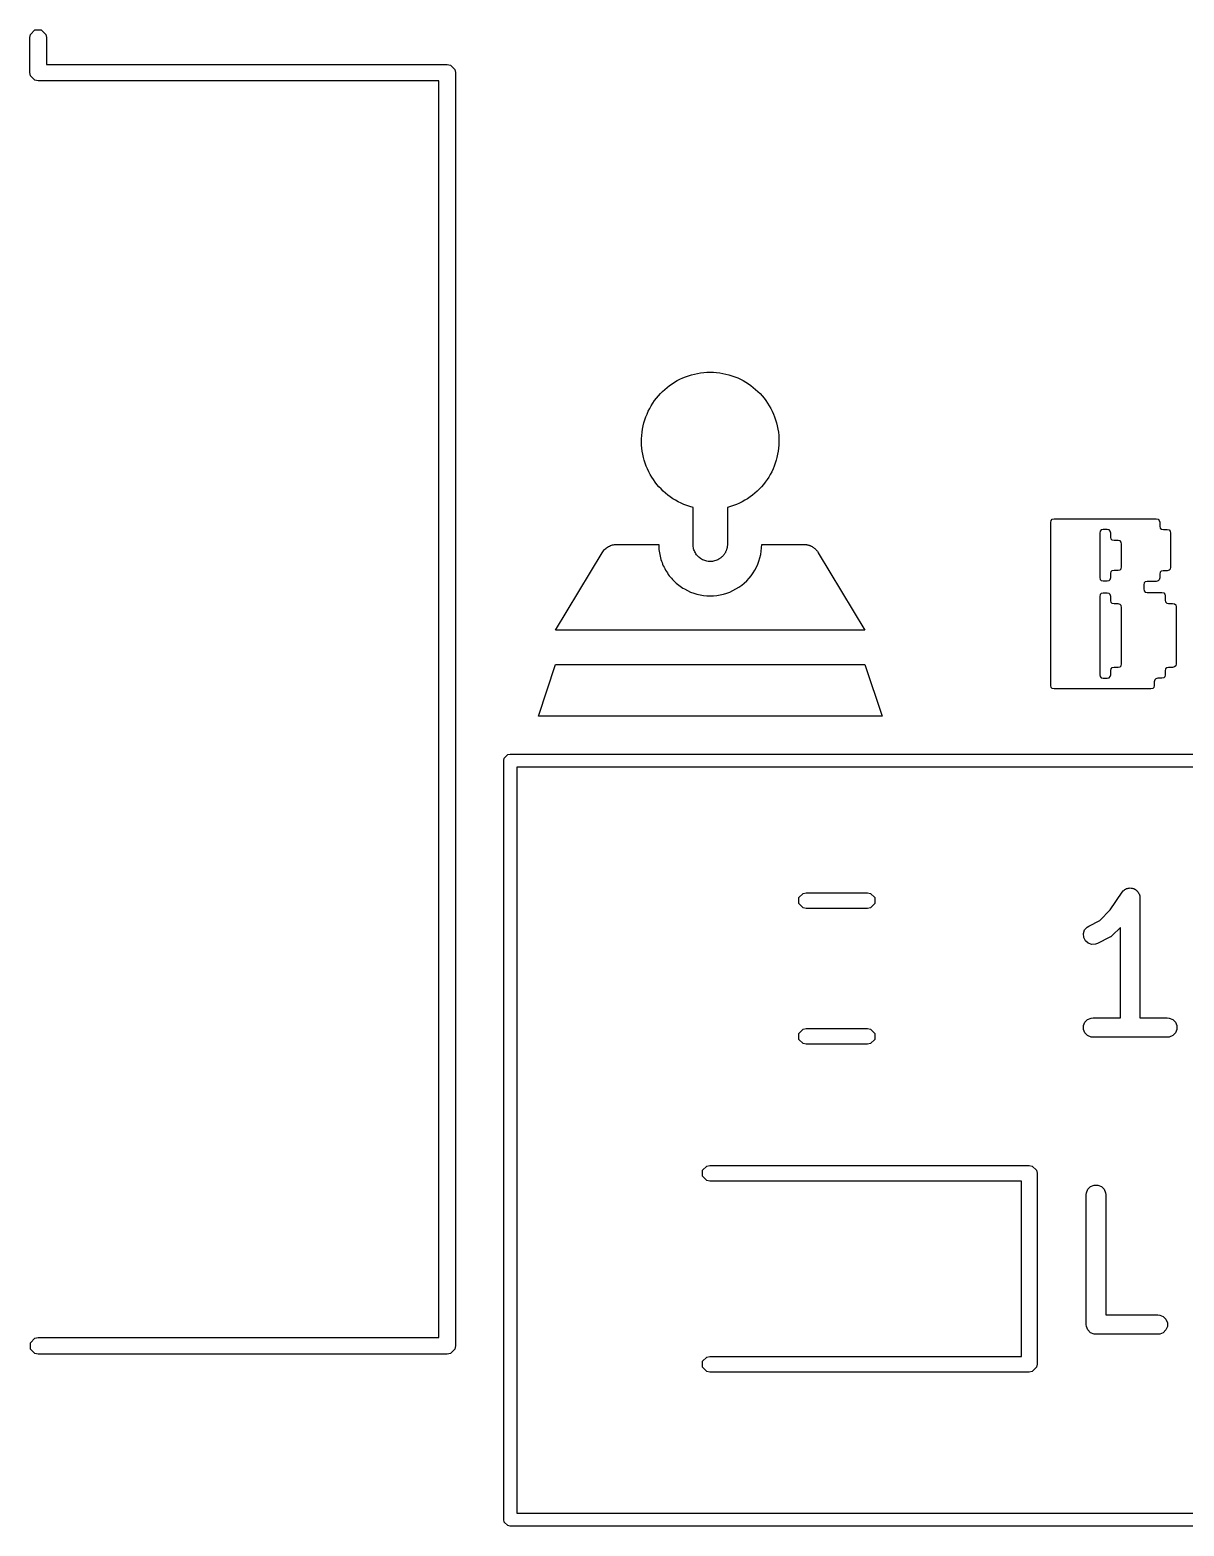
# Model space of a CAD drawing. Header units: millimetres. Extents: x 60 to 220, y -152 to -53.
# Drawn here: x 112.89 to 121.77, y -118.29 to -106.77 of the extents above; entities that cross this region are included whole.
import ezdxf

# ---------------------------------------------------------------- set-up
doc = ezdxf.new("R2010")
doc.units = ezdxf.units.MM
doc.layers.add('F.Silkscreen', color=41, linetype='CONTINUOUS', true_color=0xf2eda1)

msp = doc.modelspace()

# ---------------------------------------------------------------- linework, layer by layer
at = {"layer": 'F.Silkscreen', "linetype": 'CONTINUOUS'}
for p, q in [((112.8865, -106.83), (112.891334, -106.8057)), ((112.8865, -107.1), (112.8865, -106.83)), ((112.891334, -106.8057), (112.9257, -106.771334)), ((112.9257, -106.771334), (112.9743, -106.771334)), ((112.9743, -106.771334), (113.008666, -106.8057)), ((113.008666, -106.8057), (113.0135, -106.83)), ((113.0135, -106.83), (113.0135, -107.0365)), ((113.0135, -107.0365), (116.1, -107.0365)), ((116.1, -107.0365), (116.1243, -107.041334)), ((116.1243, -107.041334), (116.158666, -107.0757)), ((116.158666, -107.0757), (116.1635, -107.1)), ((112.891334, -107.1243), (112.8865, -107.1)), ((112.9257, -107.158666), (112.891334, -107.1243)), ((112.95, -107.1635), (112.9257, -107.158666)), ((116.0365, -107.1635), (112.95, -107.1635)), ((116.0365, -116.8365), (116.0365, -107.1635)), ((116.1635, -107.1), (116.1635, -116.9)), ((117.793755, -109.522996), (117.812321, -109.508702)), ((117.812321, -109.508702), (117.831515, -109.495231)), ((117.831515, -109.495231), (117.851308, -109.482607)), ((117.851308, -109.482607), (117.871675, -109.470854)), ((117.871675, -109.470854), (117.892586, -109.459997)), ((117.892586, -109.459997), (117.914015, -109.450058)), ((117.914015, -109.450058), (117.935935, -109.441064)), ((117.935935, -109.441064), (117.958317, -109.433037)), ((117.958317, -109.433037), (117.981135, -109.426002)), ((117.981135, -109.426002), (118.004361, -109.419983)), ((118.004361, -109.419983), (118.027968, -109.415004)), ((118.027968, -109.415004), (118.051928, -109.411089)), ((118.051928, -109.411089), (118.076214, -109.408263)), ((118.076214, -109.408263), (118.100798, -109.40655)), ((118.100798, -109.40655), (118.125654, -109.405973)), ((118.125654, -109.405973), (118.150509, -109.40655)), ((118.150509, -109.40655), (118.175093, -109.408263)), ((118.175093, -109.408263), (118.199379, -109.411089)), ((118.199379, -109.411089), (118.223339, -109.415004)), ((118.223339, -109.415004), (118.246946, -109.419982)), ((118.246946, -109.419982), (118.270172, -109.426002)), ((118.270172, -109.426002), (118.29299, -109.433037)), ((118.29299, -109.433037), (118.315373, -109.441064)), ((118.315373, -109.441064), (118.337292, -109.450058)), ((118.337292, -109.450058), (118.358722, -109.459996)), ((118.358722, -109.459996), (118.379633, -109.470854)), ((118.379633, -109.470854), (118.399999, -109.482607)), ((118.399999, -109.482607), (118.419793, -109.495231)), ((118.419793, -109.495231), (118.438986, -109.508702)), ((118.438986, -109.508702), (118.457552, -109.522996)), ((117.683665, -109.64406), (117.697071, -109.624683)), ((117.697071, -109.624683), (117.711296, -109.60596)), ((117.711296, -109.60596), (117.726314, -109.587915)), ((117.726314, -109.587915), (117.742096, -109.570572)), ((117.742096, -109.570572), (117.758615, -109.553955)), ((117.758615, -109.553955), (117.775844, -109.538088)), ((117.775844, -109.538088), (117.793755, -109.522996)), ((118.457552, -109.522996), (118.475464, -109.538088)), ((118.475464, -109.538088), (118.492693, -109.553955)), ((118.492693, -109.553955), (118.509212, -109.570572)), ((118.509212, -109.570572), (118.524994, -109.587915)), ((118.524994, -109.587915), (118.540011, -109.60596)), ((118.540011, -109.60596), (118.554237, -109.624683)), ((118.554237, -109.624683), (118.567643, -109.64406)), ((117.629886, -109.749903), (117.638783, -109.72762)), ((117.638783, -109.72762), (117.648637, -109.70587)), ((117.648637, -109.70587), (117.659421, -109.684678)), ((117.659421, -109.684678), (117.671106, -109.664066)), ((117.671106, -109.664066), (117.683665, -109.64406)), ((118.567643, -109.64406), (118.580202, -109.664066)), ((118.580202, -109.664066), (118.591887, -109.684677)), ((118.591887, -109.684677), (118.60267, -109.70587)), ((118.60267, -109.70587), (118.612524, -109.72762)), ((118.612524, -109.72762), (118.621422, -109.749902)), ((117.600705, -109.868463), (117.604409, -109.843879)), ((117.604409, -109.843879), (117.609206, -109.819706)), ((117.609206, -109.819706), (117.615069, -109.79597)), ((117.615069, -109.79597), (117.621972, -109.772694)), ((117.621972, -109.772694), (117.629886, -109.749903)), ((118.621422, -109.749902), (118.629336, -109.772694)), ((118.629336, -109.772694), (118.636238, -109.795969)), ((118.636238, -109.795969), (118.642102, -109.819706)), ((118.642102, -109.819706), (118.646899, -109.843878)), ((118.646899, -109.843878), (118.650603, -109.868463)), ((117.59649, -109.942246), (117.596747, -109.917797)), ((117.597354, -109.966508), (117.59649, -109.942246)), ((117.596747, -109.917797), (117.598145, -109.893193)), ((117.599319, -109.990554), (117.597354, -109.966508)), ((117.598145, -109.893193), (117.600705, -109.868463)), ((118.650603, -109.868463), (118.653163, -109.893193)), ((118.653953, -109.966508), (118.651989, -109.990554)), ((118.653163, -109.893193), (118.654561, -109.917797)), ((118.654818, -109.942245), (118.653953, -109.966508)), ((118.654561, -109.917797), (118.654818, -109.942245)), ((117.602363, -110.014353), (117.599319, -109.990554)), ((117.606467, -110.037876), (117.602363, -110.014353)), ((117.61161, -110.061091), (117.606467, -110.037876)), ((117.617771, -110.08397), (117.61161, -110.061091)), ((117.62493, -110.10648), (117.617771, -110.08397)), ((118.633537, -110.083969), (118.626378, -110.10648)), ((118.639698, -110.061091), (118.633537, -110.083969)), ((118.644841, -110.037876), (118.639698, -110.061091)), ((118.648944, -110.014353), (118.644841, -110.037876)), ((118.651989, -109.990554), (118.648944, -110.014353)), ((117.633066, -110.128593), (117.62493, -110.10648)), ((117.642159, -110.150278), (117.633066, -110.128593)), ((117.652188, -110.171505), (117.642159, -110.150278)), ((117.663134, -110.192243), (117.652188, -110.171505)), ((117.674974, -110.212462), (117.663134, -110.192243)), ((118.588174, -110.192242), (118.576334, -110.212461)), ((118.599119, -110.171504), (118.588174, -110.192242)), ((118.609149, -110.150278), (118.599119, -110.171504)), ((118.618242, -110.128593), (118.609149, -110.150278)), ((118.626378, -110.10648), (118.618242, -110.128593)), ((117.687689, -110.232132), (117.674974, -110.212462)), ((117.701258, -110.251223), (117.687689, -110.232132)), ((117.715662, -110.269704), (117.701258, -110.251223)), ((117.730878, -110.287546), (117.715662, -110.269704)), ((117.746887, -110.304717), (117.730878, -110.287546)), ((117.763668, -110.321188), (117.746887, -110.304717)), ((118.504421, -110.304717), (118.48764, -110.321188)), ((118.52043, -110.287545), (118.504421, -110.304717)), ((118.535646, -110.269704), (118.52043, -110.287545)), ((118.55005, -110.251222), (118.535646, -110.269704)), ((118.563619, -110.232132), (118.55005, -110.251222)), ((118.576334, -110.212461), (118.563619, -110.232132)), ((117.781201, -110.336929), (117.763668, -110.321188)), ((117.799466, -110.351909), (117.781201, -110.336929)), ((117.81844, -110.366098), (117.799466, -110.351909)), ((117.838105, -110.379466), (117.81844, -110.366098)), ((117.85844, -110.391982), (117.838105, -110.379466)), ((117.879424, -110.403616), (117.85844, -110.391982)), ((117.901036, -110.414339), (117.879424, -110.403616)), ((117.923257, -110.424119), (117.901036, -110.414339)), ((117.946065, -110.432927), (117.923257, -110.424119)), ((117.969441, -110.440731), (117.946065, -110.432927)), ((118.305243, -110.432927), (118.281867, -110.440731)), ((118.328051, -110.424119), (118.305243, -110.432927)), ((118.350272, -110.414339), (118.328051, -110.424119)), ((118.371884, -110.403616), (118.350272, -110.414339)), ((118.392868, -110.391982), (118.371884, -110.403616)), ((118.413203, -110.379466), (118.392868, -110.391982)), ((118.432868, -110.366098), (118.413203, -110.379466)), ((118.451843, -110.351909), (118.432868, -110.366098)), ((118.470107, -110.336929), (118.451843, -110.351909)), ((118.48764, -110.321188), (118.470107, -110.336929)), ((117.993363, -110.447503), (117.969441, -110.440731)), ((117.993362, -110.73074), (117.993362, -110.447503)), ((117.993362, -110.447503), (117.993363, -110.447503)), ((118.281867, -110.440731), (118.257946, -110.447503)), ((118.257946, -110.447503), (118.257946, -110.73074)), ((120.747941, -110.561419), (120.751057, -110.54634)), ((120.751057, -110.54634), (120.759423, -110.537974)), ((120.759423, -110.537974), (120.774502, -110.534858)), ((120.774502, -110.534858), (121.560781, -110.534858)), ((121.560781, -110.534858), (121.575912, -110.537936)), ((121.575912, -110.537936), (121.584254, -110.546154)), ((121.584254, -110.546154), (121.587342, -110.56087)), ((120.747941, -110.643546), (120.747941, -110.561419)), ((120.747941, -111.132093), (120.747941, -110.643546)), ((121.128781, -110.628427), (121.125662, -110.643546)), ((121.125662, -110.643546), (121.125662, -110.984997)), ((121.137151, -110.620043), (121.128781, -110.628427)), ((121.152224, -110.616923), (121.137151, -110.620043)), ((121.18306, -110.616923), (121.152224, -110.616923)), ((121.198121, -110.620052), (121.18306, -110.616923)), ((121.206496, -110.628468), (121.198121, -110.620052)), ((121.209621, -110.643668), (121.206496, -110.628468)), ((121.209621, -110.674687), (121.209621, -110.643668)), ((121.587342, -110.56087), (121.588747, -110.590912)), ((121.588747, -110.590912), (121.591835, -110.605627)), ((121.591835, -110.605627), (121.600177, -110.613845)), ((121.600177, -110.613845), (121.615308, -110.616923)), ((121.615308, -110.616923), (121.644678, -110.616923)), ((121.644678, -110.616923), (121.659792, -110.620046)), ((121.659792, -110.620046), (121.668178, -110.628432)), ((121.668178, -110.628432), (121.671301, -110.643546)), ((121.671301, -110.643546), (121.671301, -110.90684)), ((117.30324, -110.780717), (117.30877, -110.774201)), ((117.30877, -110.774201), (117.31468, -110.768086)), ((117.31468, -110.768086), (117.320946, -110.762385)), ((117.320946, -110.762385), (117.327545, -110.757112)), ((117.327545, -110.757112), (117.334454, -110.752278)), ((117.334454, -110.752278), (117.341649, -110.747898)), ((117.341649, -110.747898), (117.349109, -110.743985)), ((117.349109, -110.743985), (117.356809, -110.74055)), ((117.356809, -110.74055), (117.364727, -110.737608)), ((117.364727, -110.737608), (117.37284, -110.735172)), ((117.37284, -110.735172), (117.381125, -110.733254)), ((117.381125, -110.733254), (117.389559, -110.731867)), ((117.389559, -110.731867), (117.398119, -110.731025)), ((117.398119, -110.731025), (117.406781, -110.73074)), ((117.406781, -110.73074), (117.728779, -110.73074)), ((117.728779, -110.73074), (117.729, -110.744)), ((117.729, -110.744), (117.729658, -110.757187)), ((117.729658, -110.757187), (117.73075, -110.770294)), ((117.73075, -110.770294), (117.732269, -110.78331)), ((117.993655, -110.739556), (117.993362, -110.73074)), ((117.994526, -110.748263), (117.993655, -110.739556)), ((117.995959, -110.756838), (117.994526, -110.748263)), ((117.997942, -110.765257), (117.995959, -110.756838)), ((118.000459, -110.773495), (117.997942, -110.765257)), ((118.003499, -110.781529), (118.000459, -110.773495)), ((118.249393, -110.777539), (118.247809, -110.781529)), ((118.250848, -110.773495), (118.249393, -110.777539)), ((118.252173, -110.7694), (118.250848, -110.773495)), ((118.253366, -110.765257), (118.252173, -110.7694)), ((118.254425, -110.761069), (118.253366, -110.765257)), ((118.255349, -110.756838), (118.254425, -110.761069)), ((118.256135, -110.752569), (118.255349, -110.756838)), ((118.256782, -110.748263), (118.256135, -110.752569)), ((118.257289, -110.743924), (118.256782, -110.748263)), ((118.257652, -110.739556), (118.257289, -110.743924)), ((118.257872, -110.73516), (118.257652, -110.739556)), ((118.257946, -110.73074), (118.257872, -110.73516)), ((118.519039, -110.78331), (118.521649, -110.757187)), ((118.521649, -110.757187), (118.522529, -110.73074)), ((118.522529, -110.73074), (118.844526, -110.73074)), ((118.844526, -110.73074), (118.848869, -110.730812)), ((118.848869, -110.730812), (118.853189, -110.731025)), ((118.853189, -110.731025), (118.857483, -110.731377)), ((118.857483, -110.731377), (118.861748, -110.731867)), ((118.861748, -110.731867), (118.865982, -110.732493)), ((118.865982, -110.732493), (118.870182, -110.733254)), ((118.870182, -110.733254), (118.874345, -110.734147)), ((118.874345, -110.734147), (118.878467, -110.735172)), ((118.878467, -110.735172), (118.882547, -110.736326)), ((118.882547, -110.736326), (118.88658, -110.737608)), ((118.88658, -110.737608), (118.890565, -110.739017)), ((118.890565, -110.739017), (118.894498, -110.74055)), ((118.894498, -110.74055), (118.898377, -110.742207)), ((118.898377, -110.742207), (118.902199, -110.743985)), ((118.902199, -110.743985), (118.90596, -110.745882)), ((118.90596, -110.745882), (118.909658, -110.747898)), ((118.909658, -110.747898), (118.913291, -110.750031)), ((118.913291, -110.750031), (118.916854, -110.752278)), ((118.916854, -110.752278), (118.920346, -110.754639)), ((118.920346, -110.754639), (118.923763, -110.757112)), ((118.923763, -110.757112), (118.927102, -110.759694)), ((118.927102, -110.759694), (118.930361, -110.762385)), ((118.930361, -110.762385), (118.933537, -110.765183)), ((118.933537, -110.765183), (118.936627, -110.768086)), ((118.936627, -110.768086), (118.939628, -110.771093)), ((118.939628, -110.771093), (118.942537, -110.774201)), ((118.942537, -110.774201), (118.945351, -110.77741)), ((118.945351, -110.77741), (118.948068, -110.780717)), ((121.212746, -110.689887), (121.209621, -110.674687)), ((121.221121, -110.698303), (121.212746, -110.689887)), ((121.236182, -110.701431), (121.221121, -110.698303)), ((121.267018, -110.701431), (121.236182, -110.701431)), ((121.28208, -110.70456), (121.267018, -110.701431)), ((121.290455, -110.712976), (121.28208, -110.70456)), ((121.293579, -110.728176), (121.290455, -110.712976)), ((121.293579, -110.90281), (121.293579, -110.728176)), ((116.935029, -111.392198), (117.293407, -110.794901)), ((117.293407, -110.794901), (117.298111, -110.787622)), ((117.298111, -110.787622), (117.30324, -110.780717)), ((117.732269, -110.78331), (117.734211, -110.796227)), ((117.734211, -110.796227), (117.736569, -110.809035)), ((117.736569, -110.809035), (117.73934, -110.821727)), ((117.73934, -110.821727), (117.742517, -110.834292)), ((117.742517, -110.834292), (117.746096, -110.846721)), ((117.746096, -110.846721), (117.750071, -110.859006)), ((117.750071, -110.859006), (117.754437, -110.871138)), ((117.754437, -110.871138), (117.759189, -110.883107)), ((117.759189, -110.883107), (117.764321, -110.894904)), ((117.764321, -110.894904), (117.769829, -110.906521)), ((118.007046, -110.789334), (118.003499, -110.781529)), ((118.011086, -110.796886), (118.007046, -110.789334)), ((118.015606, -110.804161), (118.011086, -110.796886)), ((118.020592, -110.811135), (118.015606, -110.804161)), ((118.026029, -110.817784), (118.020592, -110.811135)), ((118.031905, -110.824083), (118.026029, -110.817784)), ((118.038204, -110.83001), (118.031905, -110.824083)), ((118.044914, -110.835539), (118.038204, -110.83001)), ((118.05202, -110.840646), (118.044914, -110.835539)), ((118.059508, -110.845308), (118.05202, -110.840646)), ((118.067289, -110.849462), (118.059508, -110.845308)), ((118.075265, -110.853062), (118.067289, -110.849462)), ((118.083408, -110.856108), (118.075265, -110.853062)), ((118.09169, -110.858601), (118.083408, -110.856108)), ((118.100084, -110.860539), (118.09169, -110.858601)), ((118.108561, -110.861924), (118.100084, -110.860539)), ((118.117093, -110.862755), (118.108561, -110.861924)), ((118.125654, -110.863032), (118.117093, -110.862755)), ((118.134214, -110.862755), (118.125654, -110.863032)), ((118.142747, -110.861924), (118.134214, -110.862755)), ((118.151224, -110.860539), (118.142747, -110.861924)), ((118.159617, -110.858601), (118.151224, -110.860539)), ((118.167899, -110.856108), (118.159617, -110.858601)), ((118.176042, -110.853062), (118.167899, -110.856108)), ((118.184018, -110.849462), (118.176042, -110.853062)), ((118.1918, -110.845308), (118.184018, -110.849462)), ((118.195591, -110.843034), (118.1918, -110.845308)), ((118.199288, -110.840646), (118.195591, -110.843034)), ((118.202889, -110.838147), (118.199288, -110.840646)), ((118.206394, -110.835539), (118.202889, -110.838147)), ((118.209799, -110.832825), (118.206394, -110.835539)), ((118.213103, -110.83001), (118.209799, -110.832825)), ((118.216305, -110.827095), (118.213103, -110.83001)), ((118.219403, -110.824083), (118.216305, -110.827095)), ((118.222395, -110.820979), (118.219403, -110.824083)), ((118.225278, -110.817784), (118.222395, -110.820979)), ((118.228053, -110.814501), (118.225278, -110.817784)), ((118.230716, -110.811135), (118.228053, -110.814501)), ((118.233266, -110.807687), (118.230716, -110.811135)), ((118.235702, -110.804161), (118.233266, -110.807687)), ((118.238021, -110.800559), (118.235702, -110.804161)), ((118.240222, -110.796886), (118.238021, -110.800559)), ((118.242303, -110.793143), (118.240222, -110.796886)), ((118.244262, -110.789334), (118.242303, -110.793143)), ((118.246098, -110.785461), (118.244262, -110.789334)), ((118.247809, -110.781529), (118.246098, -110.785461)), ((118.481479, -110.906521), (118.492119, -110.883107)), ((118.492119, -110.883107), (118.501237, -110.859006)), ((118.501237, -110.859006), (118.508791, -110.834292)), ((118.508791, -110.834292), (118.514739, -110.809035)), ((118.514739, -110.809035), (118.519039, -110.78331)), ((118.948068, -110.780717), (118.950684, -110.784122)), ((118.950684, -110.784122), (118.953197, -110.787622)), ((118.953197, -110.787622), (118.955603, -110.791215)), ((118.955603, -110.791215), (118.957901, -110.794901)), ((118.957901, -110.794901), (119.316279, -111.392198)), ((117.769829, -110.906521), (117.775707, -110.917949)), ((117.775707, -110.917949), (117.78195, -110.929177)), ((117.78195, -110.929177), (117.788553, -110.940198)), ((117.788553, -110.940198), (117.79551, -110.951002)), ((117.79551, -110.951002), (117.802817, -110.961581)), ((117.802817, -110.961581), (117.810468, -110.971925)), ((117.810468, -110.971925), (117.818457, -110.982024)), ((117.818457, -110.982024), (117.82678, -110.991871)), ((117.82678, -110.991871), (117.835432, -111.001456)), ((117.835432, -111.001456), (117.844407, -111.01077)), ((117.844407, -111.01077), (117.8537, -111.019804)), ((118.388002, -111.028549), (118.406901, -111.01077)), ((118.406901, -111.01077), (118.424527, -110.991871)), ((118.424527, -110.991871), (118.44084, -110.971925)), ((118.44084, -110.971925), (118.455798, -110.951002)), ((118.455798, -110.951002), (118.469358, -110.929177)), ((118.469358, -110.929177), (118.481479, -110.906521)), ((121.125662, -110.984997), (121.128781, -111.000117)), ((121.128781, -111.000117), (121.137151, -111.0085)), ((121.137151, -111.0085), (121.152224, -111.01162)), ((121.18306, -111.01162), (121.198191, -111.008542)), ((121.198191, -111.008542), (121.206532, -111.000323)), ((121.206532, -111.000323), (121.209621, -110.985608)), ((121.209621, -110.955566), (121.21271, -110.940851)), ((121.209621, -110.985608), (121.209621, -110.955566)), ((121.21271, -110.940851), (121.221051, -110.932632)), ((121.221051, -110.932632), (121.236182, -110.929554)), ((121.236182, -110.929554), (121.267018, -110.929554)), ((121.267018, -110.929554), (121.28208, -110.926426)), ((121.28208, -110.926426), (121.290455, -110.91801)), ((121.290455, -110.91801), (121.293579, -110.90281)), ((121.584254, -111.004231), (121.575912, -111.01245)), ((121.587342, -110.989516), (121.584254, -111.004231)), ((121.590431, -110.944759), (121.587342, -110.959474)), ((121.587342, -110.959474), (121.587342, -110.989516)), ((121.598773, -110.93654), (121.590431, -110.944759)), ((121.613904, -110.933462), (121.598773, -110.93654)), ((121.644678, -110.933462), (121.613904, -110.933462)), ((121.659792, -110.930339), (121.644678, -110.933462)), ((121.668178, -110.921953), (121.659792, -110.930339)), ((121.671301, -110.90684), (121.668178, -110.921953)), ((117.8537, -111.019804), (117.863306, -111.028549)), ((117.863306, -111.028549), (117.873219, -111.036996)), ((117.873219, -111.036996), (117.883435, -111.045136)), ((117.883435, -111.045136), (117.893947, -111.05296)), ((117.893947, -111.05296), (117.904752, -111.060458)), ((117.904752, -111.060458), (117.915843, -111.067623)), ((117.915843, -111.067623), (117.927216, -111.074444)), ((117.927216, -111.074444), (117.95056, -111.086906)), ((117.95056, -111.086906), (117.974488, -111.097706)), ((117.974488, -111.097706), (117.998917, -111.106845)), ((117.998917, -111.106845), (118.023764, -111.114322)), ((118.023764, -111.114322), (118.048944, -111.120138)), ((118.048944, -111.120138), (118.074375, -111.124292)), ((118.074375, -111.124292), (118.099973, -111.126784)), ((118.151335, -111.126784), (118.176933, -111.124292)), ((118.176933, -111.124292), (118.202364, -111.120138)), ((118.202364, -111.120138), (118.227544, -111.114322)), ((118.227544, -111.114322), (118.25239, -111.106845)), ((118.25239, -111.106845), (118.276819, -111.097706)), ((118.276819, -111.097706), (118.300748, -111.086906)), ((118.300748, -111.086906), (118.324091, -111.074444)), ((118.324091, -111.074444), (118.346556, -111.060458)), ((118.346556, -111.060458), (118.367873, -111.045136)), ((118.367873, -111.045136), (118.388002, -111.028549)), ((121.128784, -111.116933), (121.125662, -111.132093)), ((121.137157, -111.108533), (121.128784, -111.116933)), ((121.152224, -111.105409), (121.137157, -111.108533)), ((121.152224, -111.01162), (121.18306, -111.01162)), ((121.18306, -111.105409), (121.152224, -111.105409)), ((121.198127, -111.108533), (121.18306, -111.105409)), ((121.206499, -111.116933), (121.198127, -111.108533)), ((121.209621, -111.132093), (121.206499, -111.116933)), ((121.467393, -111.027237), (121.464244, -111.042761)), ((121.464244, -111.042761), (121.464244, -111.074268)), ((121.464244, -111.074268), (121.467393, -111.089792)), ((121.475789, -111.018689), (121.467393, -111.027237)), ((121.467393, -111.089792), (121.475789, -111.09834)), ((121.490806, -111.015528), (121.475789, -111.018689)), ((121.475789, -111.09834), (121.490806, -111.101501)), ((121.560781, -111.015528), (121.490806, -111.015528)), ((121.490806, -111.101501), (121.60273, -111.101501)), ((121.575912, -111.01245), (121.560781, -111.015528)), ((121.60273, -111.101501), (121.617797, -111.104625)), ((121.617797, -111.104625), (121.626169, -111.113025)), ((121.626169, -111.113025), (121.629291, -111.128185)), ((118.099973, -111.126784), (118.125654, -111.127615)), ((118.125654, -111.127615), (118.151335, -111.126784)), ((120.747941, -111.817438), (120.747941, -111.132093)), ((121.125662, -111.132093), (121.125662, -111.733846)), ((121.209621, -111.16305), (121.209621, -111.132093)), ((121.212743, -111.17821), (121.209621, -111.16305)), ((121.221115, -111.18661), (121.212743, -111.17821)), ((121.236182, -111.189734), (121.221115, -111.18661)), ((121.267018, -111.189734), (121.236182, -111.189734)), ((121.28208, -111.192862), (121.267018, -111.189734)), ((121.290455, -111.201278), (121.28208, -111.192862)), ((121.293579, -111.216479), (121.290455, -111.201278)), ((121.293579, -111.64946), (121.293579, -111.216479)), ((121.629291, -111.128185), (121.629291, -111.159143)), ((121.629291, -111.159143), (121.632417, -111.174296)), ((121.632417, -111.174296), (121.640806, -111.182699)), ((121.640806, -111.182699), (121.655914, -111.185826)), ((121.655914, -111.185826), (121.686688, -111.185826)), ((121.686688, -111.185826), (121.701756, -111.18895)), ((121.701756, -111.18895), (121.710128, -111.19735)), ((121.710128, -111.19735), (121.71325, -111.21251)), ((121.71325, -111.21251), (121.71325, -111.650926)), ((119.316279, -111.392198), (116.935029, -111.392198)), ((116.802737, -112.053656), (116.935029, -111.656781)), ((116.935029, -111.656781), (119.316279, -111.656781)), ((119.316279, -111.656781), (119.44857, -112.053656)), ((121.209621, -111.702888), (121.212743, -111.687728)), ((121.212743, -111.687728), (121.221115, -111.679329)), ((121.221115, -111.679329), (121.236182, -111.676205)), ((121.236182, -111.676205), (121.267018, -111.676205)), ((121.267018, -111.676205), (121.28208, -111.673076)), ((121.28208, -111.673076), (121.290455, -111.66466)), ((121.290455, -111.66466), (121.293579, -111.64946)), ((121.632417, -111.689139), (121.629291, -111.704293)), ((121.640806, -111.680736), (121.632417, -111.689139)), ((121.655914, -111.677609), (121.640806, -111.680736)), ((121.686688, -111.677609), (121.655914, -111.677609)), ((121.701756, -111.674485), (121.686688, -111.677609)), ((121.710128, -111.666085), (121.701756, -111.674485)), ((121.71325, -111.650926), (121.710128, -111.666085)), ((121.125662, -111.733846), (121.128784, -111.749006)), ((121.128784, -111.749006), (121.137157, -111.757405)), ((121.137157, -111.757405), (121.152224, -111.76053)), ((121.152224, -111.76053), (121.18306, -111.76053)), ((121.18306, -111.76053), (121.198127, -111.757405)), ((121.198127, -111.757405), (121.206499, -111.749006)), ((121.206499, -111.749006), (121.209621, -111.733846)), ((121.209621, -111.733846), (121.209621, -111.702888)), ((121.548482, -111.77323), (121.545394, -111.787946)), ((121.545394, -111.787946), (121.545394, -111.817988)), ((121.556824, -111.765012), (121.548482, -111.77323)), ((121.571955, -111.761934), (121.556824, -111.765012)), ((121.60273, -111.761934), (121.571955, -111.761934)), ((121.617797, -111.75881), (121.60273, -111.761934)), ((121.626169, -111.75041), (121.617797, -111.75881)), ((121.629291, -111.73525), (121.626169, -111.75041)), ((121.629291, -111.704293), (121.629291, -111.73525)), ((120.751057, -111.832517), (120.747941, -111.817438)), ((120.759423, -111.840884), (120.751057, -111.832517)), ((120.774502, -111.844), (120.759423, -111.840884)), ((121.518771, -111.844), (120.774502, -111.844)), ((121.533943, -111.840918), (121.518771, -111.844)), ((121.542301, -111.832697), (121.533943, -111.840918)), ((121.545394, -111.817988), (121.542301, -111.832697)), ((119.44857, -112.053656), (116.802737, -112.053656)), ((116.536, -112.395), (116.539806, -112.375866)), ((116.539806, -112.375866), (116.566866, -112.348806)), ((116.566866, -112.348806), (116.586, -112.345)), ((116.586, -112.345), (127.127, -112.345)), ((116.536, -118.237), (116.536, -112.395)), ((116.636, -112.445), (116.636, -118.187)), ((127.077, -112.445), (116.636, -112.445)), ((118.807909, -113.449739), (118.840381, -113.417267)), ((118.840381, -113.417267), (118.863342, -113.4127)), ((118.863342, -113.4127), (119.337858, -113.4127)), ((119.337858, -113.4127), (119.360819, -113.417267)), ((119.360819, -113.417267), (119.393291, -113.449739)), ((121.206228, -113.545096), (121.297348, -113.408416)), ((121.297348, -113.408416), (121.297382, -113.408373)), ((121.297382, -113.408373), (121.297392, -113.408351)), ((121.297392, -113.408351), (121.297443, -113.408299)), ((121.297443, -113.408299), (121.306664, -113.397041)), ((121.306664, -113.397041), (121.312833, -113.392909)), ((121.312833, -113.392909), (121.318084, -113.387659)), ((121.318084, -113.387659), (121.324873, -113.384846)), ((121.324873, -113.384846), (121.330979, -113.380758)), ((121.330979, -113.380758), (121.338259, -113.379301)), ((121.338259, -113.379301), (121.34512, -113.37646)), ((121.34512, -113.37646), (121.352468, -113.37646)), ((121.352468, -113.37646), (121.359673, -113.375019)), ((121.359673, -113.375019), (121.366957, -113.37646)), ((121.366957, -113.37646), (121.374384, -113.37646)), ((121.374384, -113.37646), (121.381172, -113.379272)), ((121.381172, -113.379272), (121.388381, -113.380698)), ((121.388381, -113.380698), (121.39456, -113.384817)), ((121.39456, -113.384817), (121.40142, -113.387659)), ((121.40142, -113.387659), (121.406613, -113.392852)), ((121.406613, -113.392852), (121.41273, -113.39693)), ((121.41273, -113.39693), (121.416863, -113.403102)), ((121.416863, -113.403102), (121.422112, -113.408351)), ((121.422112, -113.408351), (121.424923, -113.415138)), ((121.424923, -113.415138), (121.429013, -113.421245)), ((121.429013, -113.421245), (121.430469, -113.428526)), ((121.430469, -113.428526), (121.433311, -113.435387)), ((118.807909, -113.495661), (118.807909, -113.449739)), ((118.840381, -113.528133), (118.807909, -113.495661)), ((118.863342, -113.5327), (118.840381, -113.528133)), ((119.337858, -113.5327), (118.863342, -113.5327)), ((119.360819, -113.528133), (119.337858, -113.5327)), ((119.393291, -113.495661), (119.360819, -113.528133)), ((119.393291, -113.449739), (119.393291, -113.495661)), ((121.433311, -113.435387), (121.434736, -113.449863)), ((121.434736, -113.449863), (121.434752, -113.44994)), ((121.434752, -113.44994), (121.434746, -113.449966)), ((121.434746, -113.449966), (121.434752, -113.450019)), ((121.434752, -113.450019), (121.434752, -114.375019)), ((121.040497, -113.668651), (121.124849, -113.626475)), ((121.124849, -113.626475), (121.206228, -113.545096)), ((120.999627, -113.726352), (121.008881, -113.698591)), ((121.001701, -113.755542), (120.999627, -113.726352)), ((121.014788, -113.781717), (121.001701, -113.755542)), ((121.008881, -113.698591), (121.028054, -113.676483)), ((121.028054, -113.676483), (121.040497, -113.668651)), ((121.202817, -113.755196), (121.107579, -113.802815)), ((121.209116, -113.751231), (121.202817, -113.755196)), ((121.210944, -113.750474), (121.209116, -113.751231)), ((121.213, -113.748785), (121.210944, -113.750474)), ((121.21526, -113.747364), (121.213, -113.748785)), ((121.216559, -113.745865), (121.21526, -113.747364)), ((121.222309, -113.741147), (121.216559, -113.745865)), ((121.284752, -113.678704), (121.222309, -113.741147)), ((121.284752, -114.375019), (121.284752, -113.678704)), ((121.036896, -113.80089), (121.014788, -113.781717)), ((121.064657, -113.810144), (121.036896, -113.80089)), ((121.093847, -113.80807), (121.064657, -113.810144)), ((121.107579, -113.802815), (121.093847, -113.80807)), ((118.807909, -114.494739), (118.840381, -114.462267)), ((118.840381, -114.462267), (118.863342, -114.4577)), ((118.863342, -114.4577), (119.337858, -114.4577)), ((119.337858, -114.4577), (119.360819, -114.462267)), ((119.360819, -114.462267), (119.393291, -114.494739)), ((121.000479, -114.435387), (121.011678, -114.408351)), ((121.000479, -114.464651), (121.000479, -114.435387)), ((121.011678, -114.491687), (121.000479, -114.464651)), ((121.011678, -114.408351), (121.03237, -114.387659)), ((121.03237, -114.387659), (121.059406, -114.37646)), ((121.059406, -114.37646), (121.074038, -114.375019)), ((121.074038, -114.375019), (121.284752, -114.375019)), ((121.434752, -114.375019), (121.645466, -114.375019)), ((121.645466, -114.375019), (121.660098, -114.37646)), ((121.660098, -114.37646), (121.687134, -114.387659)), ((121.687134, -114.387659), (121.707826, -114.408351)), ((121.707826, -114.408351), (121.719025, -114.435387)), ((121.719025, -114.464651), (121.707826, -114.491687)), ((121.719025, -114.435387), (121.719025, -114.464651)), ((118.807909, -114.540661), (118.807909, -114.494739)), ((118.840381, -114.573133), (118.807909, -114.540661)), ((118.863342, -114.5777), (118.840381, -114.573133)), ((119.337858, -114.5777), (118.863342, -114.5777)), ((119.360819, -114.573133), (119.337858, -114.5777)), ((119.393291, -114.540661), (119.360819, -114.573133)), ((119.393291, -114.494739), (119.393291, -114.540661)), ((121.03237, -114.512379), (121.011678, -114.491687)), ((121.059406, -114.523578), (121.03237, -114.512379)), ((121.074038, -114.525019), (121.059406, -114.523578)), ((121.645466, -114.525019), (121.074038, -114.525019)), ((121.660098, -114.523578), (121.645466, -114.525019)), ((121.687134, -114.512379), (121.660098, -114.523578)), ((121.707826, -114.491687), (121.687134, -114.512379)), ((118.067367, -115.548639), (118.099839, -115.516167)), ((118.067367, -115.594561), (118.067367, -115.548639)), ((118.099839, -115.627033), (118.067367, -115.594561)), ((118.099839, -115.516167), (118.1228, -115.5116)), ((118.1228, -115.5116), (120.5828, -115.5116)), ((120.5828, -115.5116), (120.605761, -115.516167)), ((120.605761, -115.516167), (120.638233, -115.548639)), ((120.638233, -115.548639), (120.6428, -115.5716)), ((120.6428, -115.5716), (120.6428, -117.0416)), ((118.1228, -115.6316), (118.099839, -115.627033)), ((120.5228, -115.6316), (118.1228, -115.6316)), ((120.5228, -116.9816), (120.5228, -115.6316)), ((121.0214, -115.736019), (121.022841, -115.721387)), ((121.022841, -115.721387), (121.03404, -115.694351)), ((121.03404, -115.694351), (121.054732, -115.673659)), ((121.054732, -115.673659), (121.081768, -115.66246)), ((121.081768, -115.66246), (121.111032, -115.66246)), ((121.111032, -115.66246), (121.138068, -115.673659)), ((121.138068, -115.673659), (121.15876, -115.694351)), ((121.15876, -115.694351), (121.169959, -115.721387)), ((121.169959, -115.721387), (121.1714, -115.736019)), ((121.0214, -116.736019), (121.0214, -115.736019)), ((121.1714, -115.736019), (121.1714, -116.661019)), ((121.022841, -116.750651), (121.0214, -116.736019)), ((121.03404, -116.777687), (121.022841, -116.750651)), ((121.1714, -116.661019), (121.57259, -116.661019)), ((121.57259, -116.661019), (121.587222, -116.66246)), ((121.587222, -116.66246), (121.614258, -116.673659)), ((121.614258, -116.673659), (121.63495, -116.694351)), ((121.63495, -116.694351), (121.646149, -116.721387)), ((121.646149, -116.750651), (121.63495, -116.777687)), ((121.646149, -116.721387), (121.646149, -116.750651)), ((112.891334, -116.8757), (112.9257, -116.841334)), ((112.891334, -116.9243), (112.891334, -116.8757)), ((112.9257, -116.841334), (112.95, -116.8365)), ((112.95, -116.8365), (116.0365, -116.8365)), ((121.054732, -116.798379), (121.03404, -116.777687)), ((121.081768, -116.809578), (121.054732, -116.798379)), ((121.0964, -116.811019), (121.081768, -116.809578)), ((121.57259, -116.811019), (121.0964, -116.811019)), ((121.587222, -116.809578), (121.57259, -116.811019)), ((121.614258, -116.798379), (121.587222, -116.809578)), ((121.63495, -116.777687), (121.614258, -116.798379)), ((112.9257, -116.958666), (112.891334, -116.9243)), ((112.95, -116.9635), (112.9257, -116.958666)), ((116.1, -116.9635), (112.95, -116.9635)), ((116.1243, -116.958666), (116.1, -116.9635)), ((116.158666, -116.9243), (116.1243, -116.958666)), ((116.1635, -116.9), (116.158666, -116.9243)), ((118.067367, -117.018639), (118.099839, -116.986167)), ((118.099839, -116.986167), (118.1228, -116.9816)), ((118.1228, -116.9816), (120.5228, -116.9816)), ((118.067367, -117.064561), (118.067367, -117.018639)), ((118.099839, -117.097033), (118.067367, -117.064561)), ((118.1228, -117.1016), (118.099839, -117.097033)), ((120.5828, -117.1016), (118.1228, -117.1016)), ((120.605761, -117.097033), (120.5828, -117.1016)), ((120.638233, -117.064561), (120.605761, -117.097033)), ((120.6428, -117.0416), (120.638233, -117.064561)), ((116.539806, -118.256134), (116.536, -118.237)), ((116.566866, -118.283194), (116.539806, -118.256134)), ((116.636, -118.187), (127.077, -118.187)), ((116.586, -118.287), (116.566866, -118.283194)), ((127.127, -118.287), (116.586, -118.287))]:
    msp.add_line(p, q, dxfattribs=at)

doc.saveas('drawing.dxf')
